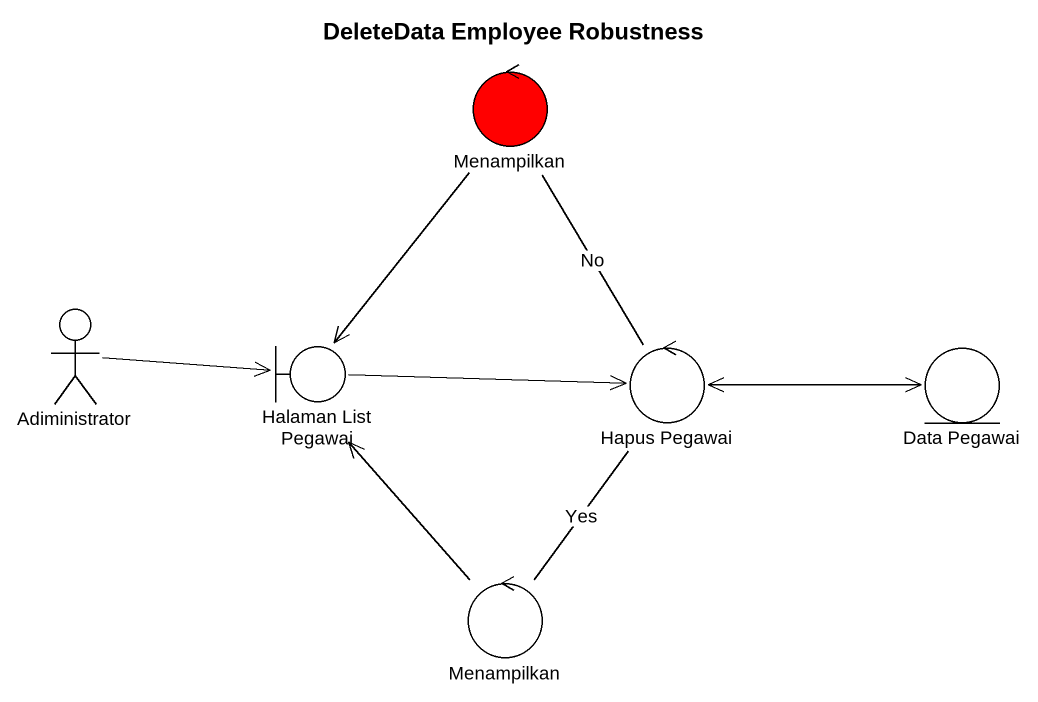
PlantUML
@startuml
title DeleteData Employee Robustness
control Menampilkan #FF0000
actor Adiministrator
boundary "Halaman List Pegawai" as Halaman_List_Pegawai
control "Hapus Pegawai" as Hapus_Pegawai
entity "Data Pegawai" as Data_Pegawai
control "Menampilkan" as Menampilkan_2
Menampilkan --> Halaman_List_Pegawai
Adiministrator -right-> Halaman_List_Pegawai
Halaman_List_Pegawai -right-> Hapus_Pegawai
Hapus_Pegawai -up- Menampilkan : No
Hapus_Pegawai -- Menampilkan_2 : Yes
Data_Pegawai <-left-> Hapus_Pegawai
Menampilkan_2 -up-> Halaman_List_Pegawai
@enduml
